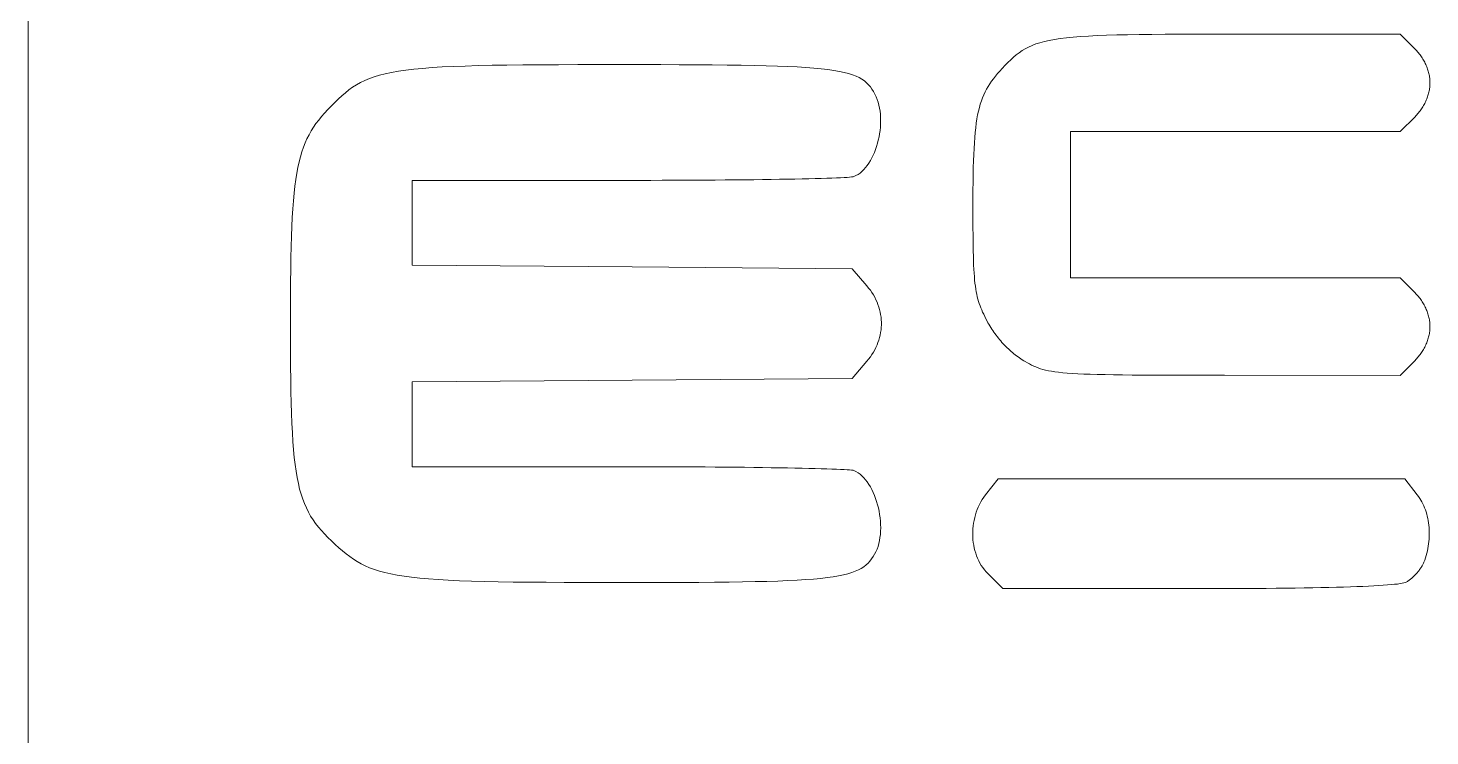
# Model space of a CAD drawing. Header units: millimetres. Extents: x 0 to 1730, y 0 to 300.
# Drawn here: x 624.5 to 680.1, y 68.6 to 96.7 of the extents above; entities that cross this region are included whole.
import ezdxf

# ---------------------------------------------------------------- set-up
doc = ezdxf.new("R2010")
doc.units = ezdxf.units.MM
doc.layers.add('Etch', color=1, linetype='CONTINUOUS', lineweight=0, true_color=0xff0000)
doc.layers.add('Front', color=7, linetype='CONTINUOUS', lineweight=0, true_color=0x000000)

msp = doc.modelspace()

# ---------------------------------------------------------------- linework, layer by layer
at = {"layer": 'Etch'}
for p, q in [((664.625, 96.131), (664.801, 96.179)), ((664.801, 96.179), (664.993, 96.222)), ((664.993, 96.222), (665.202, 96.26)), ((665.202, 96.26), (665.429, 96.295)), ((665.429, 96.295), (665.676, 96.325)), ((665.676, 96.325), (665.945, 96.352)), ((665.945, 96.352), (666.237, 96.375)), ((666.237, 96.375), (666.553, 96.395)), ((666.553, 96.395), (666.896, 96.412)), ((666.896, 96.412), (667.267, 96.426)), ((667.267, 96.426), (667.667, 96.438)), ((667.667, 96.438), (668.098, 96.448)), ((668.098, 96.448), (668.562, 96.455)), ((668.562, 96.455), (669.06, 96.461)), ((669.06, 96.461), (669.594, 96.465)), ((669.594, 96.465), (670.165, 96.468)), ((670.165, 96.468), (670.775, 96.469)), ((670.775, 96.469), (671.425, 96.47)), ((671.425, 96.47), (672.117, 96.47)), ((672.117, 96.47), (678.902, 96.47)), ((678.902, 96.47), (679.495, 95.877)), ((663.575, 95.554), (663.686, 95.648)), ((663.686, 95.648), (663.799, 95.735)), ((663.799, 95.735), (663.917, 95.815)), ((663.917, 95.815), (664.04, 95.889)), ((664.04, 95.889), (664.171, 95.958)), ((664.171, 95.958), (664.311, 96.021)), ((664.311, 96.021), (664.462, 96.079)), ((664.462, 96.079), (664.625, 96.131)), ((679.495, 95.877), (679.531, 95.841)), ((679.531, 95.841), (679.565, 95.803)), ((679.565, 95.803), (679.599, 95.765)), ((679.599, 95.765), (679.632, 95.727)), ((679.632, 95.727), (679.663, 95.688)), ((679.663, 95.688), (679.694, 95.648)), ((679.694, 95.648), (679.724, 95.607)), ((639.478, 95.043), (639.797, 95.08)), ((639.797, 95.08), (640.143, 95.113)), ((640.143, 95.113), (640.518, 95.142)), ((640.518, 95.142), (640.924, 95.167)), ((640.924, 95.167), (641.363, 95.188)), ((641.363, 95.188), (641.837, 95.206)), ((641.837, 95.206), (642.349, 95.221)), ((642.349, 95.221), (642.899, 95.233)), ((642.899, 95.233), (643.49, 95.242)), ((643.49, 95.242), (644.124, 95.249)), ((644.124, 95.249), (644.803, 95.255)), ((644.803, 95.255), (645.528, 95.258)), ((645.528, 95.258), (646.302, 95.261)), ((646.302, 95.261), (647.126, 95.262)), ((647.126, 95.262), (648.003, 95.262)), ((648.003, 95.262), (648.82, 95.262)), ((648.82, 95.262), (649.589, 95.261)), ((649.589, 95.261), (650.312, 95.259)), ((650.312, 95.259), (650.991, 95.256)), ((650.991, 95.256), (651.626, 95.251)), ((651.626, 95.251), (652.22, 95.245)), ((652.22, 95.245), (652.774, 95.238)), ((652.774, 95.238), (653.289, 95.228)), ((653.289, 95.228), (653.768, 95.217)), ((653.768, 95.217), (654.211, 95.203)), ((654.211, 95.203), (654.621, 95.187)), ((654.621, 95.187), (654.998, 95.168)), ((654.998, 95.168), (655.344, 95.147)), ((655.344, 95.147), (655.661, 95.123)), ((655.661, 95.123), (655.951, 95.095)), ((655.951, 95.095), (656.214, 95.065)), ((656.214, 95.065), (656.453, 95.031)), ((663.034, 95.007), (663.129, 95.111)), ((663.129, 95.111), (663.244, 95.233)), ((663.244, 95.233), (663.356, 95.347)), ((663.356, 95.347), (663.466, 95.454)), ((663.466, 95.454), (663.575, 95.554)), ((679.724, 95.607), (679.752, 95.566)), ((679.752, 95.566), (679.78, 95.525)), ((679.78, 95.525), (679.806, 95.482)), ((679.806, 95.482), (679.831, 95.44)), ((679.831, 95.44), (679.856, 95.397)), ((679.856, 95.397), (679.879, 95.354)), ((679.879, 95.354), (679.901, 95.31)), ((679.901, 95.31), (679.922, 95.266)), ((679.922, 95.266), (679.941, 95.221)), ((679.941, 95.221), (679.96, 95.177)), ((679.96, 95.177), (679.977, 95.132)), ((679.977, 95.132), (679.993, 95.087)), ((679.993, 95.087), (680.008, 95.041)), ((637.522, 94.462), (637.682, 94.552)), ((637.682, 94.552), (637.851, 94.634)), ((637.851, 94.634), (638.033, 94.711)), ((638.033, 94.711), (638.228, 94.78)), ((638.228, 94.78), (638.439, 94.844)), ((638.439, 94.844), (638.667, 94.902)), ((638.667, 94.902), (638.916, 94.954)), ((638.916, 94.954), (639.185, 95.001)), ((639.185, 95.001), (639.478, 95.043)), ((656.453, 95.031), (656.669, 94.993)), ((656.669, 94.993), (656.863, 94.951)), ((656.863, 94.951), (657.037, 94.906)), ((657.037, 94.906), (657.193, 94.856)), ((657.193, 94.856), (657.332, 94.802)), ((657.332, 94.802), (657.456, 94.744)), ((657.456, 94.744), (657.566, 94.68)), ((657.566, 94.68), (657.664, 94.612)), ((657.664, 94.612), (657.751, 94.539)), ((657.751, 94.539), (657.829, 94.46)), ((662.634, 94.499), (662.704, 94.602)), ((662.704, 94.602), (662.779, 94.703)), ((662.779, 94.703), (662.859, 94.804)), ((662.859, 94.804), (662.944, 94.905)), ((662.944, 94.905), (663.034, 95.007)), ((680.008, 95.041), (680.022, 94.996)), ((680.022, 94.996), (680.034, 94.95)), ((680.034, 94.95), (680.045, 94.904)), ((680.045, 94.904), (680.055, 94.858)), ((680.055, 94.858), (680.064, 94.812)), ((680.064, 94.812), (680.071, 94.766)), ((680.071, 94.766), (680.077, 94.72)), ((680.077, 94.72), (680.082, 94.675)), ((680.082, 94.675), (680.085, 94.629)), ((680.085, 94.629), (680.087, 94.583)), ((680.087, 94.583), (680.088, 94.537)), ((680.088, 94.537), (680.087, 94.492)), ((636.804, 93.899), (636.943, 94.028)), ((636.943, 94.028), (637.083, 94.148)), ((637.083, 94.148), (637.224, 94.26)), ((637.224, 94.26), (637.37, 94.365)), ((637.37, 94.365), (637.522, 94.462)), ((657.829, 94.46), (657.9, 94.377)), ((657.9, 94.377), (657.964, 94.287)), ((657.964, 94.287), (658.024, 94.192)), ((658.024, 94.192), (658.081, 94.09)), ((658.081, 94.09), (658.13, 93.99)), ((658.13, 93.99), (658.173, 93.884)), ((662.3, 93.823), (662.346, 93.946)), ((662.346, 93.946), (662.395, 94.065)), ((662.395, 94.065), (662.449, 94.178)), ((662.449, 94.178), (662.506, 94.288)), ((662.506, 94.288), (662.568, 94.395)), ((662.568, 94.395), (662.634, 94.499)), ((679.993, 93.988), (679.977, 93.943)), ((680.008, 94.033), (679.993, 93.988)), ((680.022, 94.079), (680.008, 94.033)), ((680.034, 94.125), (680.022, 94.079)), ((680.045, 94.17), (680.034, 94.125)), ((680.055, 94.216), (680.045, 94.17)), ((680.064, 94.262), (680.055, 94.216)), ((680.071, 94.308), (680.064, 94.262)), ((680.077, 94.354), (680.071, 94.308)), ((680.082, 94.4), (680.077, 94.354)), ((680.085, 94.446), (680.082, 94.4)), ((680.087, 94.492), (680.085, 94.446)), ((636.256, 93.336), (636.384, 93.475)), ((636.384, 93.475), (636.518, 93.616)), ((636.518, 93.616), (636.663, 93.762)), ((636.663, 93.762), (636.804, 93.899)), ((658.173, 93.884), (658.209, 93.773)), ((658.209, 93.773), (658.24, 93.659)), ((658.24, 93.659), (658.265, 93.54)), ((658.265, 93.54), (658.284, 93.419)), ((658.284, 93.419), (658.297, 93.295)), ((662.153, 93.265), (662.185, 93.415)), ((662.185, 93.415), (662.22, 93.558)), ((662.22, 93.558), (662.258, 93.694)), ((662.258, 93.694), (662.3, 93.823)), ((679.694, 93.427), (679.663, 93.387)), ((679.724, 93.468), (679.694, 93.427)), ((679.752, 93.509), (679.724, 93.468)), ((679.78, 93.55), (679.752, 93.509)), ((679.806, 93.592), (679.78, 93.55)), ((679.831, 93.635), (679.806, 93.592)), ((679.856, 93.678), (679.831, 93.635)), ((679.879, 93.721), (679.856, 93.678)), ((679.901, 93.765), (679.879, 93.721)), ((679.922, 93.809), (679.901, 93.765)), ((679.941, 93.853), (679.922, 93.809)), ((679.96, 93.898), (679.941, 93.853)), ((679.977, 93.943), (679.96, 93.898)), ((635.819, 92.778), (635.918, 92.921)), ((635.918, 92.921), (636.024, 93.06)), ((636.024, 93.06), (636.137, 93.199)), ((636.137, 93.199), (636.256, 93.336)), ((658.304, 92.912), (658.296, 92.782)), ((658.297, 93.295), (658.305, 93.169)), ((658.307, 93.041), (658.304, 92.912)), ((658.305, 93.169), (658.307, 93.041)), ((662.076, 92.759), (662.099, 92.937)), ((662.099, 92.937), (662.124, 93.105)), ((662.124, 93.105), (662.153, 93.265)), ((679.495, 93.197), (678.902, 92.604)), ((679.531, 93.234), (679.495, 93.197)), ((679.565, 93.271), (679.531, 93.234)), ((679.599, 93.309), (679.565, 93.271)), ((679.632, 93.348), (679.599, 93.309)), ((679.663, 93.387), (679.632, 93.348)), ((635.487, 92.159), (635.561, 92.324)), ((635.561, 92.324), (635.641, 92.481)), ((635.641, 92.481), (635.727, 92.632)), ((635.727, 92.632), (635.819, 92.778)), ((658.242, 92.394), (658.214, 92.267)), ((658.265, 92.523), (658.242, 92.394)), ((658.283, 92.652), (658.265, 92.523)), ((658.296, 92.782), (658.283, 92.652)), ((662.022, 92.158), (662.037, 92.37)), ((662.037, 92.37), (662.055, 92.57)), ((662.055, 92.57), (662.076, 92.759)), ((672.367, 92.604), (665.832, 92.604)), ((665.832, 92.604), (665.832, 89.705)), ((678.902, 92.604), (672.367, 92.604)), ((635.297, 91.611), (635.355, 91.804)), ((635.355, 91.804), (635.418, 91.987)), ((635.418, 91.987), (635.487, 92.159)), ((658.06, 91.781), (658.011, 91.668)), ((658.105, 91.898), (658.06, 91.781)), ((658.145, 92.018), (658.105, 91.898)), ((658.182, 92.142), (658.145, 92.018)), ((658.214, 92.267), (658.182, 92.142)), ((661.997, 91.696), (662.009, 91.934)), ((662.009, 91.934), (662.022, 92.158)), ((635.153, 90.956), (635.196, 91.188)), ((635.196, 91.188), (635.244, 91.406)), ((635.244, 91.406), (635.297, 91.611)), ((657.71, 91.178), (657.64, 91.099)), ((657.777, 91.265), (657.71, 91.178)), ((657.841, 91.357), (657.777, 91.265)), ((657.901, 91.456), (657.841, 91.357)), ((657.958, 91.56), (657.901, 91.456)), ((658.011, 91.668), (657.958, 91.56)), ((661.975, 90.897), (661.981, 91.179)), ((661.981, 91.179), (661.988, 91.445)), ((661.988, 91.445), (661.997, 91.696)), ((635.079, 90.445), (635.114, 90.709)), ((635.114, 90.709), (635.153, 90.956)), ((648.294, 90.671), (639.736, 90.671)), ((639.736, 90.671), (639.736, 88.989)), ((648.748, 90.672), (648.294, 90.671)), ((649.196, 90.672), (648.748, 90.672)), ((649.639, 90.673), (649.196, 90.672)), ((650.076, 90.675), (649.639, 90.673)), ((650.506, 90.676), (650.076, 90.675)), ((650.928, 90.679), (650.506, 90.676)), ((651.343, 90.681), (650.928, 90.679)), ((651.749, 90.684), (651.343, 90.681)), ((652.145, 90.687), (651.749, 90.684)), ((652.532, 90.691), (652.145, 90.687)), ((652.908, 90.695), (652.532, 90.691)), ((653.273, 90.699), (652.908, 90.695)), ((653.626, 90.703), (653.273, 90.699)), ((653.967, 90.708), (653.626, 90.703)), ((654.295, 90.713), (653.967, 90.708)), ((654.608, 90.718), (654.295, 90.713)), ((654.908, 90.724), (654.608, 90.718)), ((655.193, 90.729), (654.908, 90.724)), ((655.462, 90.735), (655.193, 90.729)), ((655.714, 90.742), (655.462, 90.735)), ((655.95, 90.748), (655.714, 90.742)), ((656.169, 90.755), (655.95, 90.748)), ((656.369, 90.761), (656.169, 90.755)), ((656.551, 90.768), (656.369, 90.761)), ((656.713, 90.776), (656.551, 90.768)), ((656.855, 90.783), (656.713, 90.776)), ((656.976, 90.79), (656.855, 90.783)), ((657.077, 90.798), (656.976, 90.79)), ((657.155, 90.806), (657.077, 90.798)), ((657.211, 90.813), (657.155, 90.806)), ((657.243, 90.821), (657.211, 90.813)), ((657.328, 90.859), (657.243, 90.821)), ((657.41, 90.906), (657.328, 90.859)), ((657.49, 90.962), (657.41, 90.906)), ((657.566, 91.027), (657.49, 90.962)), ((657.64, 91.099), (657.566, 91.027)), ((661.971, 90.6), (661.975, 90.897)), ((635.02, 89.864), (635.048, 90.164)), ((635.048, 90.164), (635.079, 90.445)), ((661.966, 89.955), (661.968, 90.286)), ((661.968, 90.286), (661.971, 90.6)), ((634.976, 89.203), (634.997, 89.544)), ((634.997, 89.544), (635.02, 89.864)), ((661.966, 89.606), (661.966, 89.955)), ((661.966, 89.31), (661.966, 89.606)), ((665.832, 89.705), (665.832, 86.805)), ((634.959, 88.84), (634.976, 89.203)), ((639.736, 88.989), (639.736, 87.306)), ((661.967, 89.031), (661.966, 89.31)), ((661.968, 88.768), (661.967, 89.031)), ((634.932, 88.042), (634.944, 88.453)), ((634.944, 88.453), (634.959, 88.84)), ((661.969, 88.519), (661.968, 88.768)), ((661.972, 88.285), (661.969, 88.519)), ((634.923, 87.606), (634.932, 88.042)), ((661.975, 88.065), (661.972, 88.285)), ((661.978, 87.858), (661.975, 88.065)), ((661.983, 87.663), (661.978, 87.858)), ((634.915, 87.142), (634.923, 87.606)), ((639.736, 87.306), (648.456, 87.237)), ((661.989, 87.481), (661.983, 87.663)), ((661.995, 87.309), (661.989, 87.481)), ((662.003, 87.148), (661.995, 87.309)), ((634.91, 86.651), (634.915, 87.142)), ((648.456, 87.237), (657.176, 87.168)), ((657.176, 87.168), (657.759, 86.49)), ((662.012, 86.996), (662.003, 87.148)), ((662.023, 86.854), (662.012, 86.996)), ((662.034, 86.72), (662.023, 86.854)), ((662.048, 86.594), (662.034, 86.72)), ((665.832, 86.805), (672.367, 86.805)), ((672.367, 86.805), (678.902, 86.805)), ((678.902, 86.805), (679.495, 86.212)), ((634.906, 86.131), (634.91, 86.651)), ((657.759, 86.49), (657.831, 86.402)), ((657.831, 86.402), (657.898, 86.313)), ((657.898, 86.313), (657.961, 86.222)), ((657.961, 86.222), (658.019, 86.129)), ((662.062, 86.475), (662.048, 86.594)), ((662.079, 86.363), (662.062, 86.475)), ((662.097, 86.256), (662.079, 86.363)), ((662.117, 86.154), (662.097, 86.256)), ((679.495, 86.212), (679.531, 86.176)), ((679.531, 86.176), (679.565, 86.138)), ((634.904, 85.58), (634.906, 86.131)), ((658.019, 86.129), (658.071, 86.035)), ((658.071, 86.035), (658.12, 85.94)), ((658.12, 85.94), (658.163, 85.843)), ((658.163, 85.843), (658.201, 85.746)), ((658.201, 85.746), (658.235, 85.647)), ((658.235, 85.647), (658.264, 85.548)), ((662.139, 86.057), (662.117, 86.154)), ((662.163, 85.964), (662.139, 86.057)), ((662.189, 85.874), (662.163, 85.964)), ((662.217, 85.786), (662.189, 85.874)), ((662.247, 85.7), (662.217, 85.786)), ((662.279, 85.615), (662.247, 85.7)), ((662.314, 85.531), (662.279, 85.615)), ((679.565, 86.138), (679.599, 86.1)), ((679.599, 86.1), (679.632, 86.062)), ((679.632, 86.062), (679.663, 86.022)), ((679.663, 86.022), (679.694, 85.983)), ((679.694, 85.983), (679.724, 85.942)), ((679.724, 85.942), (679.752, 85.901)), ((679.752, 85.901), (679.78, 85.859)), ((679.78, 85.859), (679.806, 85.817)), ((679.806, 85.817), (679.831, 85.775)), ((679.831, 85.775), (679.856, 85.732)), ((679.856, 85.732), (679.879, 85.689)), ((679.879, 85.689), (679.901, 85.645)), ((679.901, 85.645), (679.922, 85.601)), ((634.904, 84.999), (634.904, 85.58)), ((658.264, 85.548), (658.288, 85.448)), ((658.288, 85.448), (658.307, 85.347)), ((658.307, 85.347), (658.322, 85.246)), ((658.322, 85.246), (658.331, 85.145)), ((658.331, 85.145), (658.336, 85.044)), ((662.352, 85.446), (662.314, 85.531)), ((662.392, 85.36), (662.352, 85.446)), ((662.434, 85.273), (662.392, 85.36)), ((662.48, 85.184), (662.434, 85.273)), ((662.528, 85.092), (662.48, 85.184)), ((662.562, 85.027), (662.528, 85.092)), ((679.922, 85.601), (679.941, 85.556)), ((679.941, 85.556), (679.96, 85.512)), ((679.96, 85.512), (679.977, 85.467)), ((679.977, 85.467), (679.993, 85.422)), ((679.993, 85.422), (680.008, 85.376)), ((680.008, 85.376), (680.022, 85.331)), ((680.022, 85.331), (680.034, 85.285)), ((680.034, 85.285), (680.045, 85.239)), ((680.045, 85.239), (680.055, 85.193)), ((680.055, 85.193), (680.064, 85.147)), ((680.064, 85.147), (680.071, 85.101)), ((680.071, 85.101), (680.077, 85.055)), ((680.077, 85.055), (680.082, 85.01)), ((634.904, 84.396), (634.904, 84.999)), ((658.288, 84.538), (658.264, 84.438)), ((658.307, 84.639), (658.288, 84.538)), ((658.322, 84.74), (658.307, 84.639)), ((658.331, 84.841), (658.322, 84.74)), ((658.336, 84.942), (658.331, 84.841)), ((658.336, 85.044), (658.336, 84.942)), ((662.598, 84.964), (662.562, 85.027)), ((662.635, 84.901), (662.598, 84.964)), ((662.674, 84.838), (662.635, 84.901)), ((662.713, 84.776), (662.674, 84.838)), ((662.754, 84.714), (662.713, 84.776)), ((662.796, 84.653), (662.754, 84.714)), ((662.839, 84.593), (662.796, 84.653)), ((662.883, 84.533), (662.839, 84.593)), ((662.928, 84.475), (662.883, 84.533)), ((680.045, 84.505), (680.034, 84.46)), ((680.055, 84.551), (680.045, 84.505)), ((680.064, 84.597), (680.055, 84.551)), ((680.071, 84.643), (680.064, 84.597)), ((680.077, 84.689), (680.071, 84.643)), ((680.082, 84.735), (680.077, 84.689)), ((680.082, 85.01), (680.085, 84.964)), ((680.085, 84.781), (680.082, 84.735)), ((680.085, 84.964), (680.087, 84.918)), ((680.087, 84.827), (680.085, 84.781)), ((680.087, 84.918), (680.088, 84.872)), ((680.088, 84.872), (680.087, 84.827)), ((634.906, 83.826), (634.904, 84.396)), ((658.071, 83.951), (658.019, 83.857)), ((658.12, 84.047), (658.071, 83.951)), ((658.163, 84.143), (658.12, 84.047)), ((658.201, 84.241), (658.163, 84.143)), ((658.235, 84.339), (658.201, 84.241)), ((658.264, 84.438), (658.235, 84.339)), ((662.974, 84.417), (662.928, 84.475)), ((663.021, 84.359), (662.974, 84.417)), ((663.069, 84.303), (663.021, 84.359)), ((663.118, 84.248), (663.069, 84.303)), ((663.167, 84.193), (663.118, 84.248)), ((663.218, 84.14), (663.167, 84.193)), ((663.269, 84.087), (663.218, 84.14)), ((663.32, 84.036), (663.269, 84.087)), ((663.373, 83.986), (663.32, 84.036)), ((663.426, 83.937), (663.373, 83.986)), ((679.831, 83.97), (679.806, 83.927)), ((679.856, 84.013), (679.831, 83.97)), ((679.879, 84.056), (679.856, 84.013)), ((679.901, 84.1), (679.879, 84.056)), ((679.922, 84.144), (679.901, 84.1)), ((679.941, 84.188), (679.922, 84.144)), ((679.96, 84.233), (679.941, 84.188)), ((679.977, 84.278), (679.96, 84.233)), ((679.993, 84.323), (679.977, 84.278)), ((680.008, 84.368), (679.993, 84.323)), ((680.022, 84.414), (680.008, 84.368)), ((680.034, 84.46), (680.022, 84.414)), ((634.91, 83.288), (634.906, 83.826)), ((657.759, 83.496), (657.176, 82.818)), ((657.831, 83.584), (657.759, 83.496)), ((657.898, 83.674), (657.831, 83.584)), ((657.961, 83.765), (657.898, 83.674)), ((658.019, 83.857), (657.961, 83.765)), ((663.479, 83.889), (663.426, 83.937)), ((663.533, 83.843), (663.479, 83.889)), ((663.588, 83.797), (663.533, 83.843)), ((663.643, 83.753), (663.588, 83.797)), ((663.699, 83.711), (663.643, 83.753)), ((663.754, 83.67), (663.699, 83.711)), ((663.811, 83.63), (663.754, 83.67)), ((663.867, 83.592), (663.811, 83.63)), ((663.924, 83.555), (663.867, 83.592)), ((663.981, 83.52), (663.924, 83.555)), ((664.038, 83.487), (663.981, 83.52)), ((664.125, 83.438), (664.038, 83.487)), ((664.209, 83.392), (664.125, 83.438)), ((664.292, 83.349), (664.209, 83.392)), ((679.495, 83.532), (678.902, 82.939)), ((679.531, 83.569), (679.495, 83.532)), ((679.495, 83.532), (679.495, 83.532)), ((679.565, 83.606), (679.531, 83.569)), ((679.599, 83.644), (679.565, 83.606)), ((679.632, 83.683), (679.599, 83.644)), ((679.663, 83.722), (679.632, 83.683)), ((679.694, 83.762), (679.663, 83.722)), ((679.724, 83.803), (679.694, 83.762)), ((679.752, 83.844), (679.724, 83.803)), ((679.78, 83.885), (679.752, 83.844)), ((679.806, 83.927), (679.78, 83.885)), ((634.916, 82.781), (634.91, 83.288)), ((664.375, 83.308), (664.292, 83.349)), ((664.46, 83.271), (664.375, 83.308)), ((664.547, 83.236), (664.46, 83.271)), ((664.639, 83.204), (664.547, 83.236)), ((664.737, 83.174), (664.639, 83.204)), ((664.842, 83.147), (664.737, 83.174)), ((664.956, 83.122), (664.842, 83.147)), ((665.08, 83.099), (664.956, 83.122)), ((665.216, 83.078), (665.08, 83.099)), ((665.365, 83.059), (665.216, 83.078)), ((665.528, 83.042), (665.365, 83.059)), ((665.708, 83.027), (665.528, 83.042)), ((665.905, 83.014), (665.708, 83.027)), ((666.121, 83.002), (665.905, 83.014)), ((666.357, 82.991), (666.121, 83.002)), ((666.615, 82.982), (666.357, 82.991)), ((666.896, 82.974), (666.615, 82.982)), ((667.203, 82.967), (666.896, 82.974)), ((667.535, 82.962), (667.203, 82.967)), ((667.895, 82.957), (667.535, 82.962)), ((668.284, 82.953), (667.895, 82.957)), ((668.704, 82.95), (668.284, 82.953)), ((669.155, 82.948), (668.704, 82.95)), ((669.64, 82.946), (669.155, 82.948)), ((670.16, 82.945), (669.64, 82.946)), ((670.717, 82.944), (670.16, 82.945)), ((671.311, 82.944), (670.717, 82.944)), ((671.944, 82.943), (671.311, 82.944)), ((678.902, 82.939), (671.944, 82.943)), ((634.923, 82.304), (634.916, 82.781)), ((634.933, 81.855), (634.923, 82.304)), ((648.456, 82.749), (639.736, 82.68)), ((639.736, 82.68), (639.736, 80.998)), ((657.176, 82.818), (648.456, 82.749)), ((634.946, 81.433), (634.933, 81.855)), ((634.961, 81.037), (634.946, 81.433)), ((634.98, 80.665), (634.961, 81.037)), ((635.002, 80.317), (634.98, 80.665)), ((639.736, 80.998), (639.736, 79.315)), ((635.027, 79.991), (635.002, 80.317)), ((635.057, 79.686), (635.027, 79.991)), ((635.09, 79.4), (635.057, 79.686)), ((635.128, 79.133), (635.09, 79.4)), ((635.171, 78.884), (635.128, 79.133)), ((639.736, 79.315), (648.294, 79.315)), ((648.294, 79.315), (648.748, 79.315)), ((648.748, 79.315), (649.196, 79.314)), ((649.196, 79.314), (649.639, 79.313)), ((649.639, 79.313), (650.076, 79.312)), ((650.076, 79.312), (650.506, 79.31)), ((650.506, 79.31), (650.928, 79.308)), ((650.928, 79.308), (651.343, 79.305)), ((651.343, 79.305), (651.749, 79.302)), ((651.749, 79.302), (652.145, 79.299)), ((652.145, 79.299), (652.532, 79.296)), ((652.532, 79.296), (652.908, 79.292)), ((652.908, 79.292), (653.273, 79.288)), ((653.273, 79.288), (653.626, 79.283)), ((653.626, 79.283), (653.967, 79.278)), ((653.967, 79.278), (654.295, 79.273)), ((654.295, 79.273), (654.608, 79.268)), ((654.608, 79.268), (654.908, 79.263)), ((654.908, 79.263), (655.193, 79.257)), ((655.193, 79.257), (655.462, 79.251)), ((655.462, 79.251), (655.714, 79.245)), ((655.714, 79.245), (655.95, 79.238)), ((655.95, 79.238), (656.169, 79.232)), ((656.169, 79.232), (656.369, 79.225)), ((656.369, 79.225), (656.551, 79.218)), ((656.551, 79.218), (656.713, 79.211)), ((656.713, 79.211), (656.855, 79.203)), ((656.855, 79.203), (656.976, 79.196)), ((656.976, 79.196), (657.077, 79.188)), ((657.077, 79.188), (657.155, 79.181)), ((657.155, 79.181), (657.211, 79.173)), ((657.211, 79.173), (657.243, 79.165)), ((657.243, 79.165), (657.328, 79.127)), ((657.328, 79.127), (657.411, 79.079)), ((657.411, 79.079), (657.491, 79.021)), ((657.491, 79.021), (657.567, 78.955)), ((657.567, 78.955), (657.641, 78.881)), ((635.218, 78.65), (635.171, 78.884)), ((635.27, 78.431), (635.218, 78.65)), ((635.328, 78.226), (635.27, 78.431)), ((657.641, 78.881), (657.712, 78.799)), ((657.712, 78.799), (657.779, 78.71)), ((657.779, 78.71), (657.844, 78.615)), ((657.844, 78.615), (657.904, 78.513)), ((657.904, 78.513), (657.961, 78.406)), ((657.961, 78.406), (658.014, 78.294)), ((662.467, 78.195), (662.968, 78.832)), ((662.968, 78.832), (671.027, 78.832)), ((671.027, 78.832), (679.086, 78.832)), ((679.086, 78.832), (679.587, 78.195)), ((635.392, 78.033), (635.328, 78.226)), ((635.461, 77.851), (635.392, 78.033)), ((635.536, 77.679), (635.461, 77.851)), ((658.014, 78.294), (658.063, 78.177)), ((658.063, 78.177), (658.108, 78.057)), ((658.108, 78.057), (658.149, 77.934)), ((658.149, 77.934), (658.185, 77.807)), ((662.228, 77.819), (662.28, 77.917)), ((662.28, 77.917), (662.338, 78.013)), ((662.338, 78.013), (662.4, 78.105)), ((662.4, 78.105), (662.467, 78.195)), ((679.587, 78.195), (679.636, 78.13)), ((679.636, 78.13), (679.683, 78.062)), ((679.683, 78.062), (679.726, 77.992)), ((679.726, 77.992), (679.768, 77.919)), ((679.768, 77.919), (679.806, 77.844)), ((679.806, 77.844), (679.842, 77.767)), ((635.618, 77.516), (635.536, 77.679)), ((635.706, 77.36), (635.618, 77.516)), ((635.802, 77.21), (635.706, 77.36)), ((658.185, 77.807), (658.217, 77.679)), ((658.217, 77.679), (658.245, 77.548)), ((658.245, 77.548), (658.267, 77.417)), ((658.267, 77.417), (658.285, 77.285)), ((658.285, 77.285), (658.298, 77.152)), ((662.01, 77.189), (662.035, 77.297)), ((662.035, 77.297), (662.064, 77.405)), ((662.064, 77.405), (662.098, 77.511)), ((662.098, 77.511), (662.136, 77.616)), ((662.136, 77.616), (662.18, 77.718)), ((662.18, 77.718), (662.228, 77.819)), ((679.842, 77.767), (679.875, 77.688)), ((679.875, 77.688), (679.906, 77.607)), ((679.906, 77.607), (679.934, 77.525)), ((679.934, 77.525), (679.959, 77.44)), ((679.959, 77.44), (679.981, 77.355)), ((679.981, 77.355), (680.001, 77.268)), ((680.001, 77.268), (680.018, 77.18)), ((635.904, 77.065), (635.802, 77.21)), ((636.014, 76.924), (635.904, 77.065)), ((636.131, 76.786), (636.014, 76.924)), ((636.256, 76.648), (636.131, 76.786)), ((658.304, 76.761), (658.296, 76.634)), ((658.298, 77.152), (658.305, 77.021)), ((658.308, 76.89), (658.304, 76.761)), ((658.305, 77.021), (658.308, 76.89)), ((661.957, 76.636), (661.958, 76.747)), ((661.958, 76.747), (661.964, 76.858)), ((661.964, 76.858), (661.975, 76.969)), ((661.975, 76.969), (661.99, 77.079)), ((661.99, 77.079), (662.01, 77.189)), ((680.018, 77.18), (680.033, 77.09)), ((680.033, 77.09), (680.044, 77)), ((680.044, 77), (680.053, 76.909)), ((680.053, 76.909), (680.059, 76.817)), ((680.059, 76.817), (680.062, 76.725)), ((680.062, 76.725), (680.062, 76.632)), ((636.389, 76.511), (636.256, 76.648)), ((636.531, 76.373), (636.389, 76.511)), ((636.681, 76.232), (636.531, 76.373)), ((636.827, 76.1), (636.681, 76.232)), ((658.203, 76.158), (658.164, 76.049)), ((658.235, 76.271), (658.203, 76.158)), ((658.261, 76.388), (658.235, 76.271)), ((658.281, 76.51), (658.261, 76.388)), ((658.296, 76.634), (658.281, 76.51)), ((661.96, 76.526), (661.957, 76.636)), ((661.968, 76.416), (661.96, 76.526)), ((661.981, 76.307), (661.968, 76.416)), ((661.998, 76.199), (661.981, 76.307)), ((662.019, 76.092), (661.998, 76.199)), ((680.022, 76.165), (680.005, 76.071)), ((680.036, 76.258), (680.022, 76.165)), ((680.047, 76.352), (680.036, 76.258)), ((680.055, 76.445), (680.047, 76.352)), ((680.06, 76.539), (680.055, 76.445)), ((680.062, 76.632), (680.06, 76.539)), ((636.97, 75.975), (636.827, 76.1)), ((637.111, 75.859), (636.97, 75.975)), ((637.254, 75.75), (637.111, 75.859)), ((637.399, 75.648), (637.254, 75.75)), ((637.549, 75.553), (637.399, 75.648)), ((657.947, 75.662), (657.881, 75.576)), ((658.009, 75.753), (657.947, 75.662)), ((658.068, 75.849), (658.009, 75.753)), ((658.119, 75.946), (658.068, 75.849)), ((658.068, 75.849), (658.068, 75.849)), ((658.164, 76.049), (658.119, 75.946)), ((662.046, 75.987), (662.019, 76.092)), ((662.077, 75.884), (662.046, 75.987)), ((662.112, 75.783), (662.077, 75.884)), ((662.152, 75.684), (662.112, 75.783)), ((662.197, 75.587), (662.152, 75.684)), ((679.879, 75.614), (679.845, 75.525)), ((679.91, 75.704), (679.879, 75.614)), ((679.938, 75.795), (679.91, 75.704)), ((679.964, 75.886), (679.938, 75.795)), ((679.986, 75.979), (679.964, 75.886)), ((680.005, 76.071), (679.986, 75.979)), ((637.705, 75.464), (637.549, 75.553)), ((637.87, 75.382), (637.705, 75.464)), ((638.044, 75.307), (637.87, 75.382)), ((638.231, 75.237), (638.044, 75.307)), ((638.431, 75.173), (638.231, 75.237)), ((638.647, 75.115), (638.431, 75.173)), ((638.881, 75.062), (638.647, 75.115)), ((639.134, 75.013), (638.881, 75.062)), ((657.008, 75.07), (656.834, 75.026)), ((657.164, 75.117), (657.008, 75.07)), ((657.303, 75.169), (657.164, 75.117)), ((657.428, 75.225), (657.303, 75.169)), ((657.539, 75.286), (657.428, 75.225)), ((657.639, 75.351), (657.539, 75.286)), ((657.728, 75.421), (657.639, 75.351)), ((657.808, 75.496), (657.728, 75.421)), ((657.881, 75.576), (657.808, 75.496)), ((662.246, 75.493), (662.197, 75.587)), ((662.299, 75.403), (662.246, 75.493)), ((662.357, 75.315), (662.299, 75.403)), ((662.42, 75.232), (662.357, 75.315)), ((662.487, 75.152), (662.42, 75.232)), ((662.559, 75.075), (662.487, 75.152)), ((663.152, 74.482), (662.559, 75.075)), ((679.541, 75.063), (679.516, 75.036)), ((679.565, 75.091), (679.541, 75.063)), ((679.589, 75.119), (679.565, 75.091)), ((679.612, 75.147), (679.589, 75.119)), ((679.635, 75.176), (679.612, 75.147)), ((679.657, 75.205), (679.635, 75.176)), ((679.679, 75.234), (679.657, 75.205)), ((679.699, 75.263), (679.679, 75.234)), ((679.719, 75.292), (679.699, 75.263)), ((679.738, 75.322), (679.719, 75.292)), ((679.756, 75.351), (679.738, 75.322)), ((679.774, 75.381), (679.756, 75.351)), ((679.79, 75.41), (679.774, 75.381)), ((679.805, 75.439), (679.79, 75.41)), ((679.82, 75.468), (679.805, 75.439)), ((679.833, 75.497), (679.82, 75.468)), ((679.845, 75.525), (679.833, 75.497)), ((679.845, 75.525), (679.845, 75.525)), ((639.409, 74.97), (639.134, 75.013)), ((639.706, 74.931), (639.409, 74.97)), ((640.029, 74.896), (639.706, 74.931)), ((640.378, 74.866), (640.029, 74.896)), ((640.756, 74.839), (640.378, 74.866)), ((641.165, 74.816), (640.756, 74.839)), ((641.606, 74.796), (641.165, 74.816)), ((642.082, 74.779), (641.606, 74.796)), ((642.593, 74.765), (642.082, 74.779)), ((643.143, 74.753), (642.593, 74.765)), ((643.733, 74.744), (643.143, 74.753)), ((644.364, 74.737), (643.733, 74.744)), ((645.039, 74.732), (644.364, 74.737)), ((645.76, 74.728), (645.039, 74.732)), ((646.528, 74.726), (645.76, 74.728)), ((647.345, 74.724), (646.528, 74.726)), ((648.213, 74.724), (647.345, 74.724)), ((649.002, 74.724), (648.213, 74.724)), ((649.746, 74.725), (649.002, 74.724)), ((650.446, 74.728), (649.746, 74.725)), ((651.103, 74.731), (650.446, 74.728)), ((651.718, 74.735), (651.103, 74.731)), ((652.294, 74.741), (651.718, 74.735)), ((652.832, 74.749), (652.294, 74.741)), ((653.333, 74.758), (652.832, 74.749)), ((653.799, 74.769), (653.333, 74.758)), ((654.231, 74.783), (653.799, 74.769)), ((654.63, 74.798), (654.231, 74.783)), ((654.999, 74.816), (654.63, 74.798)), ((655.337, 74.837), (654.999, 74.816)), ((655.648, 74.861), (655.337, 74.837)), ((655.933, 74.887), (655.648, 74.861)), ((656.192, 74.917), (655.933, 74.887)), ((656.428, 74.95), (656.192, 74.917)), ((656.641, 74.986), (656.428, 74.95)), ((656.834, 75.026), (656.641, 74.986)), ((673.176, 74.489), (672.75, 74.487)), ((673.588, 74.492), (673.176, 74.489)), ((673.986, 74.496), (673.588, 74.492)), ((674.371, 74.5), (673.986, 74.496)), ((674.741, 74.505), (674.371, 74.5)), ((675.097, 74.51), (674.741, 74.505)), ((675.439, 74.516), (675.097, 74.51)), ((675.767, 74.522), (675.439, 74.516)), ((676.08, 74.529), (675.767, 74.522)), ((676.379, 74.537), (676.08, 74.529)), ((676.663, 74.544), (676.379, 74.537)), ((676.932, 74.553), (676.663, 74.544)), ((677.187, 74.562), (676.932, 74.553)), ((677.427, 74.571), (677.187, 74.562)), ((677.652, 74.581), (677.427, 74.571)), ((677.862, 74.592), (677.652, 74.581)), ((678.057, 74.603), (677.862, 74.592)), ((678.236, 74.614), (678.057, 74.603)), ((678.4, 74.626), (678.236, 74.614)), ((678.549, 74.639), (678.4, 74.626)), ((678.682, 74.652), (678.549, 74.639)), ((678.8, 74.665), (678.682, 74.652)), ((678.902, 74.679), (678.8, 74.665)), ((678.988, 74.694), (678.902, 74.679)), ((679.058, 74.708), (678.988, 74.694)), ((679.113, 74.724), (679.058, 74.708)), ((679.151, 74.74), (679.113, 74.724)), ((679.177, 74.754), (679.151, 74.74)), ((679.203, 74.77), (679.177, 74.754)), ((679.229, 74.787), (679.203, 74.77)), ((679.255, 74.805), (679.229, 74.787)), ((679.282, 74.824), (679.255, 74.805)), ((679.308, 74.844), (679.282, 74.824)), ((679.335, 74.865), (679.308, 74.844)), ((679.361, 74.887), (679.335, 74.865)), ((679.387, 74.91), (679.361, 74.887)), ((679.414, 74.934), (679.387, 74.91)), ((679.44, 74.958), (679.414, 74.934)), ((679.465, 74.984), (679.44, 74.958)), ((679.491, 75.009), (679.465, 74.984)), ((679.516, 75.036), (679.491, 75.009)), ((670.911, 74.482), (663.152, 74.482)), ((671.391, 74.483), (670.911, 74.482)), ((671.857, 74.484), (671.391, 74.483)), ((672.311, 74.485), (671.857, 74.484)), ((672.75, 74.487), (672.311, 74.485))]:
    msp.add_line(p, q, dxfattribs=at)
at = {"layer": 'Front'}
msp.add_line((624.5, 60), (624.5, 240), dxfattribs=at)

doc.saveas('drawing.dxf')
